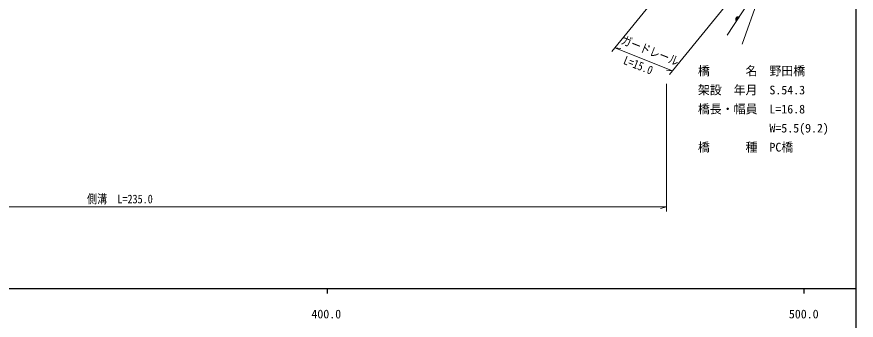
# Model space of a CAD drawing. Units: millimetres, scale not verified. Extents: x 40000 to 680000, y 20000 to 380000.
# Drawn here: x 402929 to 579000, y 198357 to 262053 of the extents above; entities that cross this region are included whole.
import ezdxf
from ezdxf.enums import TextEntityAlignment as Align

# ---------------------------------------------------------------- set-up
doc = ezdxf.new("R2010")
doc.units = ezdxf.units.MM
doc.header["$LTSCALE"] = 1000
for name, color, linetype, lineweight in [('M-BMK-OTRS', 5, 'Continuous', 13), ('M-STR-HTXT', 7, 'Continuous', 13), ('M-TTL-BAND', 7, 'Continuous', 25), ('M-WORK', 1, 'Continuous', 13)]:
    doc.layers.add(name, color=color, linetype=linetype, lineweight=lineweight)
doc.styles.add('ＭＳ ゴシック', font='')
doc.styles.add('ＭＳ 明朝', font='')
doc.styles.get('ＭＳ ゴシック').set_extended_font_data('MS Gothic')
doc.styles.get('ＭＳ 明朝').set_extended_font_data('MS Mincho')

msp = doc.modelspace()

# ---------------------------------------------------------------- linework, layer by layer
at = {"layer": 'M-BMK-OTRS'}
msp.add_line((564876, 283629), (555049, 256287), dxfattribs=at)
at = {"layer": 'M-STR-HTXT'}
for p, q in [((539179, 221189), (539179, 247974)), ((307193, 222189), (539179, 222189)), ((539179, 222189), (537929, 221839))]:
    msp.add_line(p, q, dxfattribs=at)
at = {"layer": 'M-TTL-BAND'}
for p, q in [((579000, 20000), (579000, 370000)), ((40000, 205000), (579000, 205000)), ((468000, 205000), (468000, 204000)), ((568000, 205000), (568000, 204000))]:
    msp.add_line(p, q, dxfattribs=at)
at = {"layer": 'M-WORK'}
for p, q in [((546245, 277558), (527723, 254775)), ((539855, 249946), (558377, 272729)), ((551908, 258193), (556208, 264702)), ((553718, 261513), (553723, 261630)), ((553746, 261375), (553718, 261513)), ((553723, 261630), (553756, 261752)), ((554038, 261997), (553729, 261530)), ((553745, 261663), (553922, 261930)), ((553797, 261269), (553746, 261375)), ((553752, 261419), (554149, 262020)), ((553756, 261752), (553844, 261885)), ((554248, 262026), (553785, 261325)), ((553875, 261170), (553797, 261269)), ((553830, 261247), (554337, 262015)), ((553844, 261885), (553944, 261963)), ((554426, 262004), (553875, 261170)), ((553944, 261963), (554049, 262014)), ((554049, 262014), (554187, 262042)), ((554187, 262042), (554304, 262037)), ((554304, 262037), (554426, 262004)), ((528354, 255551), (529644, 255414)), ((528354, 255551), (540486, 250722)), ((540486, 250722), (539195, 250859))]:
    msp.add_line(p, q, dxfattribs=at)

# ---------------------------------------------------------------- texts
at = {"layer": 'M-STR-HTXT', "style": 'ＭＳ 明朝', "width": 0.85}
msp.add_text('側溝\u3000L=235.0', height=1833, dxfattribs=at).set_placement((417657, 222337), align=Align.BOTTOM_LEFT)
at = {"layer": 'M-TTL-BAND', "style": 'ＭＳ ゴシック'}
for s, p in [('400.0', (467844, 198195)), ('500.0', (568000, 198195))]:
    msp.add_text(s, height=1833, dxfattribs=at).set_placement(p, align=Align.BOTTOM_CENTER)
at = {"layer": 'M-WORK', "style": 'ＭＳ 明朝', "width": 0.85}
for s, p in [('ガードレール', (529317, 255926)), ('L=15.0', (529796, 251706))]:
    msp.add_text(s, height=1833, rotation=338.3, dxfattribs=at).set_placement(p, align=Align.BOTTOM_LEFT)
at = {"layer": 'M-WORK', "style": 'ＭＳ 明朝'}
for s, p in [('橋\u3000\u3000\u3000名\u3000野田橋', (545792, 249213)), ('架設\u3000年月\u3000S.54.3', (545792, 245213)), ('橋長・幅員\u3000L=16.8', (545792, 241213)), ('\u3000\u3000\u3000\u3000\u3000\u3000W=5.5(9.2)', (545792, 237213)), ('橋\u3000\u3000\u3000種\u3000PC橋', (545792, 233213))]:
    msp.add_text(s, height=1833, dxfattribs=at).set_placement(p, align=Align.BOTTOM_LEFT)

doc.saveas('drawing.dxf')
